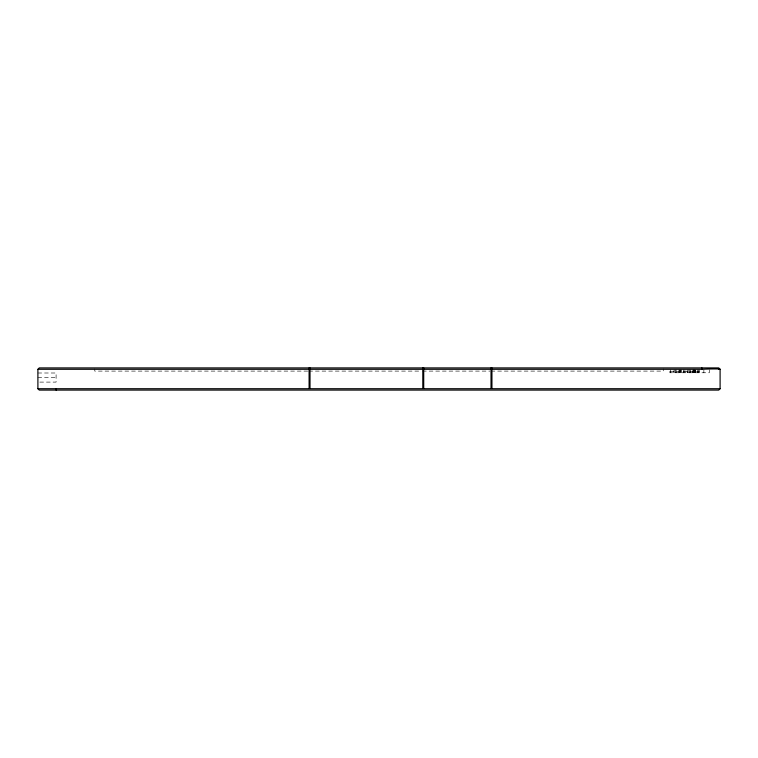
<?xml version="1.0" encoding="UTF-8"?>
<svg xmlns="http://www.w3.org/2000/svg" width="758" height="758" viewBox="0 0 758 758"><rect width="100%" height="100%" fill="white"/><g stroke="black" fill="none" stroke-linecap="round" stroke-linejoin="round"><path stroke-width="0.57" stroke-dasharray="3.79 2.84" d="M307.729 371.098L94.75 371.098L94.75 368.824M308.79 371.098L421.325 371.098M422.5 371.098L489.952 371.098M491.07 371.098L663.25 371.098L663.25 368.824M669.864 371.249L699.255 371.249M37.9 373.002L56.092 373.002L56.092 382.098L37.9 382.098M37.9 377.55L56.092 377.55M709.317 369.733L709.317 372.765L669.864 372.765L669.864 369.733M703.869 369.733L703.869 372.765M699.255 369.733L699.255 372.765M698.639 369.733L698.639 372.765M697.73 369.733L697.73 372.765M695.342 369.733L695.342 372.765M695.162 370.747L695.162 372.765M694.991 369.733L694.991 372.765M694.669 369.733L694.764 372.765M694.375 369.733L694.375 372.765M693.921 369.733L693.921 372.765M693.485 369.733L693.485 372.765M693.343 369.733L693.343 372.765M693.02 371.249L693.02 372.765M692.85 369.733L692.85 372.765M690.367 369.733L690.462 372.765M689.666 369.733L689.666 372.765M688.198 369.733L688.198 372.765M687.279 371.249L687.279 372.765M687.193 369.733L687.193 372.765M684.91 369.733L684.91 372.765M683.365 369.733L683.365 372.765M681.688 369.733L681.688 372.765M680.807 369.733L680.807 372.765M680.191 369.733L680.191 372.765M679.575 369.733L679.575 372.765M678.96 369.733L678.96 372.765M676.136 369.733L676.136 372.765M675.539 369.733L675.539 372.765M674.222 369.733L674.222 372.765M673.777 370.747L673.777 372.765M670.517 369.733L670.517 372.765"/><path stroke-width="1.14" d="M720.1 388.721L718.736 390.086L39.264 390.086L37.9 388.721L37.9 369.279L39.264 367.914L718.736 367.914L720.1 369.279L720.1 388.721L37.9 388.721M309.103 368.824L310.013 368.824M422.803 368.824L423.713 368.824M491.023 368.824L491.933 368.824M38.052 369.279L309.103 369.279M718.717 369.279L720.1 369.279A18.192 0.834 -2.6 0 0 701.908 369.279L491.933 369.279M310.013 369.279L422.803 369.279M423.713 369.279L491.023 369.279M56.092 388.721L56.139 390.086M701.88 367.914L701.908 369.279M491.933 367.914L491.933 388.267L491.023 388.267L491.023 367.914M423.713 367.914L423.713 388.267L422.803 388.267L422.803 367.914M310.013 367.914L310.013 388.267L309.103 388.267L309.103 367.914"/></g></svg>
